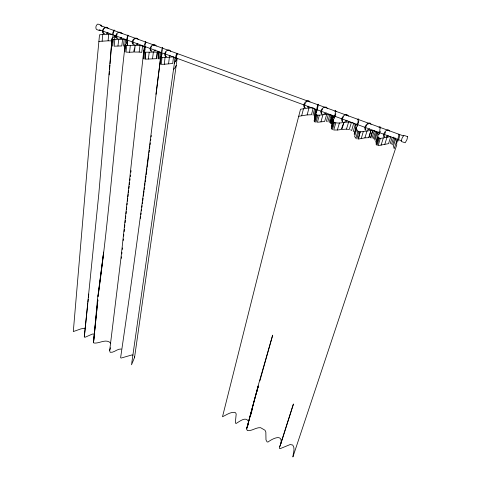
<?xml version="1.0" encoding="UTF-8"?>
<svg xmlns="http://www.w3.org/2000/svg" width="481" height="481" viewBox="0 0 481 481"><rect width="100%" height="100%" fill="white"/><g stroke="black" fill="none" stroke-linecap="round" stroke-linejoin="round"><path stroke-width="0.72" d="M165.037 57.558L173.545 56.83L172.691 63.498L164.304 64.256L161.219 64.34L162.001 57.594L165.037 57.54L164.304 64.256M113.275 37.494L112.031 38.66L98.815 193.933L84.307 336.965L85.275 337.187L92.34 334.079L94.715 333.964M160.726 59.253L160.768 56.53L160.69 57.059L161.995 57.594M169.366 57.113L168.584 63.775M112.031 38.66L110.041 63.793M115.218 37.68C115.771 31.656 114.286 39.195 114.7 39.749M112.001 39.111L113.372 39.544L112.71 46.188M162.241 48.521L162.374 47.619L162.812 48.082M143.891 58.977L144.595 52.207L143.933 51.816L143.783 50.589L145.184 47.33L144.625 52.531M109.163 74.91L109.458 71.206M109.572 69.721L109.933 65.218M114.207 36.79L114.334 35.335M377.988 133.027L378.09 131.866M110.774 343.157C105.952 338.197 99.537 343.771 93.921 343.031L93.5 342.514L97.457 299.41L103.649 252.098L98.509 292.773M112.434 39.406L111.82 46.014M112.644 38.714L112.981 35.089M161.111 57.425L160.293 64.171M158.339 58.88L158.977 52.122L144.595 52.207M98.858 41.414L108.087 40.813L108.718 34.259L112.332 34.343M102.128 41.162L102.778 34.572L108.718 34.259M84.379 336.291L84.307 336.965L87.776 303.679M93.609 341.72L97.859 299.904L93.5 342.514M331.379 128.445L333.483 121.332L331.662 126.527L331.662 126.172M87.927 302.212L88.239 299.242M88.39 297.769L88.775 294.065M126.695 45.436L125.974 52.092L129.599 52.249L130.297 45.587L139.995 45.424L144.318 46.459L143.693 52.393M143.23 58.568L143.927 51.822M121.795 253.872L121.952 252.387M122.264 249.417L122.421 247.937M123.202 240.512L123.358 239.027M123.671 236.057L123.827 234.572M124.14 231.601L124.375 229.371M124.609 227.146L124.844 224.922M125.078 222.691L125.313 220.466M125.547 218.236L125.781 216.011M126.016 213.78L126.25 211.556M126.485 209.325L126.719 207.101M126.954 204.876L127.11 203.391M143.783 50.577L120.809 259.337L109.644 350.745L110.209 352.326C114.141 352.91 117.19 348.617 121.236 349.02M144.973 59.187L145.701 52.405L145.527 59.157L156.74 58.676L157.329 51.936L156.433 58.646M144.528 51.178L144.769 48.948L144.504 51.04M121.302 258.333L121.471 256.842M124.868 51.84L125.631 45.172L125.156 44.793L125.355 44.264L124.543 50.944M126.202 43.711C129.329 37.392 121.627 40.097 118.759 39.4L117.947 46.032L114.147 46.206L114.857 39.562L118.729 39.4M127.08 42.695L127.339 40.494L126.635 40.043M127.279 45.346L127.693 41.041L127.339 40.5L126.96 43.242M124.795 46.302L125.577 39.707M125.15 44.799C115.5 128.619 109.722 212.873 98.034 296.476L98.322 294.252M158.989 52.122L160.305 52.411L159.427 59.115M123.425 46.086L124.218 39.484M148.364 59.019L149.206 52.255M314.075 121.056L316.089 112.277L314.412 118.885M122.607 39.364L121.795 45.972L117.947 46.032M127.381 201.154L127.742 198.178M127.922 196.693L128.199 194.456M128.379 192.971L128.649 190.741M128.92 188.504L129.191 186.273M129.371 184.782L129.648 182.552M129.918 180.321L130.098 178.83M130.369 176.599L130.549 175.108M130.91 172.132L131.097 170.647M160.359 59.524L161.243 52.808L160.305 52.411M126.605 39.725L127.814 35.023L128.391 36.051M127.122 39.821L127.657 36.652M127.255 44.474L127.693 41.041L127.705 41.655M129.599 52.249L133.604 52.08L135.185 45.412L134.421 52.05L139.147 52.038L139.989 45.424M155.952 94.324L160.762 56.542M356.517 125.174L356.661 124.038M358.772 121.056L357.239 126.671M142.598 45.797L141.739 52.393L139.147 52.038M140.47 218.344L140.662 216.859M140.951 214.628L141.143 213.143M149.074 152.531L149.363 150.306M149.555 148.821L149.844 146.603M150.036 145.118L150.325 142.893M150.613 140.668L150.8 139.189M151.088 136.965L151.281 135.48M152.507 58.64L153.421 51.912M158.093 58.826L158.977 52.122M160.762 56.56C148.443 156.962 135.389 257.275 120.659 357.359L120.689 357.858L121.236 358.026L131.68 355.008L133.063 355.044M161.814 53.325L161.243 52.808M141.432 210.912L141.624 209.433M141.919 207.215L142.111 205.736M142.4 203.523L142.592 202.044M142.785 200.565L143.079 198.346M143.368 196.128L143.56 194.655M143.753 193.176L144.047 190.957M144.24 189.478L144.528 187.265M144.721 185.786L145.009 183.568M145.208 182.089L145.496 179.876M145.689 178.397L145.977 176.178M146.17 174.699L146.945 168.789M147.138 167.31L148.882 154.01M174.218 63.63L175 57.702M112.945 34.722L113.6 31.602L114.4 30.507L114.045 30.429L114.256 30.658M175.631 61.736L176.124 58.027M144.865 46.386L145.4 43.182M161.592 57.251L161.814 53.301M176.232 65.194L134.548 357.479L131.511 364.802L174.495 62.554L175.854 60.877M176.323 64.526L177.14 58.478L176.299 60.329M161.412 56.566L161.598 55.213M161.466 52.507C161.195 50.842 163.017 45.485 162.488 49.351M248.274 424.464L248.653 421.735C245.875 415.752 239.418 421.747 235.894 423.581L235.371 422.342L236.189 414.027L235.666 412.938L234.74 412.319C230.285 411.928 226.383 414.941 222.505 416.756L273.647 212.915L300.535 109.229L308.994 107.924L312.554 107.834M334 116.823L334.157 115.705M162.157 51.473L162.325 50.355M144.486 45.178L145.478 41.51L145.996 42.526M318.236 105.339L318.121 104.167L317.496 105.05M175.547 57.997C175.433 57.005 176.972 51.13 177.742 54.251M176.07 58.117L177.23 53.704M335.804 113.799L334.331 118.548M144.799 47.421L144.991 46.441M145.316 47.517L145.515 46.537M397.216 140.332L397.45 139.183M112.584 33.52L113.817 30.159L114.466 30.129L114.851 30.97M368.711 137.626L370.929 130.483L360.137 131.878L358.561 139.033L364.899 137.855L369.035 137.656L370.929 130.483C373.797 130.477 377.495 131.614 377.892 134.969L375.631 142.19L378.24 136.941L378.625 137.71L380.351 138.414L390.819 136.58L388.54 143.651L378.15 145.581L380.351 138.426M350.595 129.888L351.689 130.453L353.667 123.358C347.498 119.877 339.887 125.018 333.736 122.108L333.483 121.356M316.72 110.492L316.967 109.403M318.055 106.229L316.69 111.58M356.692 129.359L354.617 136.484L355.838 138.318L357.888 131.127L356.692 129.359L355.249 124.555L353.673 123.346M115.867 35.768C115.921 32.72 120.4 30.616 122.144 33.592M315.873 114.069L316.865 115.067L319.36 115.181L317.406 122.264L324.639 121.477L326.671 114.43L329.846 114.743L332.203 115.771L333.543 117.424L331.529 124.507L333.724 119.426L331.662 126.527M387.019 137.241L384.806 144.306M314.827 117.142L316.227 111.61M356.818 138.865L358.868 131.656L357.888 131.127M314.7 116.228L316.282 109.999M316.636 109.584L317.761 104.395L318.2 104.708M314.075 115.524L315.674 109.277M312.981 115.031L314.592 108.784M313.257 107.81L311.447 114.761L307.155 114.899L298.671 116.3M314.364 121.693L316.203 114.67M354.263 134.452L356.235 126.918L354.19 134.043M301.653 115.747L303.499 108.724M307.155 114.899L308.994 107.924M314.995 122.12L316.865 115.067M250.739 415.169L251.31 413.029M251.689 411.598L252.26 409.451M256.998 391.582L257.569 389.436M257.948 388.005L258.513 385.864M370.749 137.849L372.691 130.646L370.466 137.782M315.993 122.318L317.911 115.248M246.645 428.95L258.135 386.393L246.645 428.95L247.336 430.597C251.996 431.223 255.904 427.26 260.582 427.681L265.001 430.248L265.843 432.1L265.981 439.85L267.033 441.841L267.959 442.057C272.342 438.72 283.195 433.189 280.85 443.819L293.44 403.992L279.371 447.853L279.533 448.478L280.146 448.665L290.205 444.528L292.761 445.057C295.358 448.424 293.133 453.168 292.899 456.95L396.759 144.871C396.627 142.478 396.705 139.616 394.907 137.776L392.598 144.883M380.357 131.403L378.679 135.119M109.644 350.745L110.456 347.769M259.872 380.862L272.667 335.167L258.213 385.461L247.018 427.597L248.028 425.09M353.246 131.674L355.249 124.555M374.206 130.994L372.005 138.125M379.329 138.221L377.104 145.388M320.953 121.789L322.967 114.718L326.683 114.43M330.194 122.811L332.203 115.771L329.996 122.697M331 123.599L333.014 116.54L330.856 123.449M335.798 122.926L333.718 130.014L337.367 130.02L339.418 122.938M358.05 139.105L360.137 131.878M327.826 121.771L329.846 114.743M329.13 122.192L331.144 115.157M326.316 121.537L328.343 114.502M378.625 137.716L376.37 144.931M332.431 129.714L334.505 122.655M361.201 138.66L363.335 131.445M331.625 129.197L333.73 122.114M378.24 136.959L375.98 144.18M337.367 130.02L341.119 129.545L343.957 122.39L341.877 129.449L346.452 129.142L348.605 122.114M381.066 145.262L383.243 138.149M364.899 137.855L367.135 130.682M373.25 138.654L375.457 131.523M334.349 117.166C335.089 115.524 335.804 109.494 335.335 111.46M351.425 122.487L349.254 129.503L346.452 129.142M374.218 139.352L376.431 132.209M374.927 140.193L377.158 133.015M390.139 143.753L392.201 137.38M395.725 138.75L393.416 145.893L394.198 148.713L396.542 141.504M391.498 144.168L393.795 137.067M161.604 55.201L162.049 53.878M357.112 125.595L358.032 122.096L358.147 119.474M145.593 42.412L145.448 41.895M397.486 140.729L398.959 134.65M279.677 446.759L280.615 444.408M127.868 35.895L128.126 35.474L127.76 35.402M176.353 65.2L175.481 67.118L173.629 69.408M103.674 29.088C102.591 30.718 102.639 32.967 104.605 33.808M378.613 134.373L379.762 131.307L380.062 127.91M166.107 51.93C165.091 53.517 164.803 55.976 166.697 56.692M151.467 46.567C150.397 48.172 150.246 50.631 152.164 51.335M117.105 33.983L116.408 36.875L118.049 38.763M133.453 39.959L132.72 42.869L134.343 44.769M334.758 111.351L335.624 110.504L336.027 111.748M305.435 102.874L304.293 105.982L304.425 106.878L305.339 107.78M385.503 132.161L384.157 135.359L384.644 137.073M366.648 125.258L365.542 127.381L365.728 129.996M322.577 109.121C321.536 110.42 320.857 112.638 321.849 113.696M397.414 142.148C398.244 140.518 401.106 134.091 398.599 134.241M343.506 116.769C342.448 118.067 341.708 120.292 342.682 121.368M357.443 119.486L358.315 118.831L358.802 120.112M387.716 135.239L386.117 136.754M387.325 136.58L388.185 135.6M378.95 127.297L379.996 126.671L380.657 128.006M169.396 56.439L170.166 55.58M368.753 129.768L369.63 128.818M155.279 49.964L153.746 51.226M154.924 51.136L155.706 50.295M307.636 106.986L308.405 106.163M308.008 107.437L308.862 106.517M107.75 32.528L106.235 33.742M107.407 33.664L108.171 32.852M121.338 37.554L119.757 38.745M120.941 38.69L121.741 37.891M137.656 43.555L136.057 44.745M137.253 44.697L138.065 43.897M325.306 113.853L326.214 112.951M346.627 120.244L344.871 121.609M346.152 121.531L347.084 120.629M114.983 36.105L113.841 37.025M367.526 129.918L368.374 129.305M367.442 124.393L368.951 123.473M306.211 102.038L307.07 101.461M324.038 113.937L324.946 113.384M104.365 28.355L105.201 27.868M134.193 39.232L135.071 38.763M100.463 30.315L99.363 30.592L96.422 29.413C95.238 27.736 96.014 24.892 97.89 24.05L101.377 25.234L101.9 26.485M167.622 50.619L169.156 50.493M153.006 45.292L153.89 45.082L155.297 45.605M84.686 328.186L80.982 328.872L73.304 331.571L90.212 132.918L99.519 34.788L102.778 34.566M118.699 32.792L119.535 32.636M106.091 27.676L106.836 27.814M319.39 115.181L322.967 114.718M113.384 39.544L114.857 39.562M108.087 40.813L112.446 40.897M387.908 130.309L388.768 130.507M346.194 115.151L346.837 115.242M130.297 45.587L125.637 45.172M358.868 131.656L360.101 131.878M100.24 25.499L403.391 135.901M99.092 29.708L401.413 140.717M120.412 32.78L121.164 33.213M308.525 101.257L309.121 101.635M116.973 38.757L115.933 36.953M103.571 33.826C99.994 30.886 105.616 24.333 108.508 28.577M133.261 44.757C129.605 41.637 135.666 35.191 138.522 39.568M151.148 51.377C147.721 48.377 153.535 41.637 156.247 46.056M165.711 56.752C162.434 53.812 168.049 46.97 170.755 51.317M321.464 114.165C319.366 111.261 322.673 106.319 326.154 107.065L327.423 108.484M304.377 107.876C302.405 105.08 305.381 100.168 308.784 100.715L309.998 102.068M342.292 121.837C340.235 118.873 343.638 113.961 347.132 114.7L348.382 116.131M365.151 130.171C363.774 127.249 366.6 122.643 369.949 122.962L371.025 124.296M383.874 137.079C382.034 134.211 387.403 126.96 389.664 131.06M134.488 356.301L134.548 357.479M407.696 136.664L406.89 139.779L405.176 142.791L401.214 141.456L402.002 138.342L403.727 135.317L407.696 136.664"/></g></svg>
